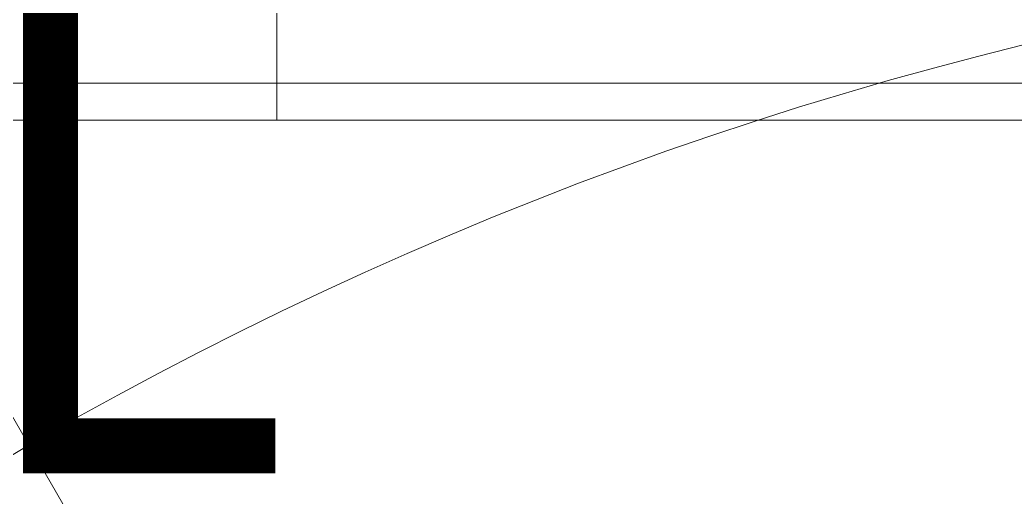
# Model space of a CAD drawing. Header units: millimetres. Extents: x 4739419 to 5837985, y 2291271 to 3446271.
# Drawn here: x 5011011 to 5016437, y 2421738 to 2424336 of the extents above; entities that cross this region are included whole.
import ezdxf

# ---------------------------------------------------------------- set-up
doc = ezdxf.new("R2010")
doc.units = ezdxf.units.MM
doc.layers.get('0').update_dxf_attribs({"color": 255})
doc.layers.add('XR-평면도$0$A-CNTL', color=9, linetype='Continuous', lineweight=15)
doc.layers.add('XR-평면도$0$A-ELEV-LIN3', color=9, linetype='Continuous', lineweight=18)

# ---------------------------------------------------------------- blocks, each defined once
blk = doc.blocks.new('XR-평면도$0$RAMP_올라감(기준층) (210411)')
at = {"layer": 'XR-평면도$0$A-CNTL', "ltscale": 300}
blk.add_lwpolyline([(-20700, 15000.00000000007), (-20700, -14999.99999999993, 0.4142135623730951), (0, -35699.99999999993, 0.4142135623730951), (20699.9999999998, -14999.99999999993), (20699.9999999998, 15000.00000000007, 0.4142135623730951), (0, 35700.00000000007, 0.4142135623730951)], format="xyb", close=True, dxfattribs=at)
blk.add_lwpolyline([(-1.164153218269348e-10, -14999.99999999993), (12850.00000000012, -37256.85287726011)], dxfattribs=at)
at = {"layer": 'XR-평면도$0$A-ELEV-LIN3'}
blk.add_line((9000, -34899.99999999993), (9000, -34699.99999999993), dxfattribs=at)
blk.add_lwpolyline([(-19700, -15700.00000000016), (-12280.065146407, -15699.99999999993, 0.3976324814324034), (0, -27299.99999999993, 0.397632481432401), (12280.06514640711, -15699.99999999993), (19700, -15700.00000000016), (19700, -34699.99999999993), (-19700, -34699.99999999993)], format="xyb", close=True, dxfattribs=at)
for points in [[(19900, -34899.99999999993), (-19900, -34899.99999999993)], [(9000, -36699.99999999993), (9000, -34899.99999999993), (-9000, -34899.99999999993), (-9000, -36699.99999999993)]]:
    blk.add_lwpolyline(points, dxfattribs=at)

msp = doc.modelspace()

# ---------------------------------------------------------------- linework, layer by layer
at = {"const_width": 300}
msp.add_lwpolyline([(5011178.560846381, 2425342.002057317), (5011178.560846381, 2422016.724442577), (5012403.560846381, 2422016.724442577)], dxfattribs=at)

# ---------------------------------------------------------------- block references
at = {"rotation": 180}
msp.add_blockref('XR-평면도$0$RAMP_올라감(기준층) (210411)', (5021411.809536785, 2389091.225535645), dxfattribs=at)

doc.saveas('drawing.dxf')
